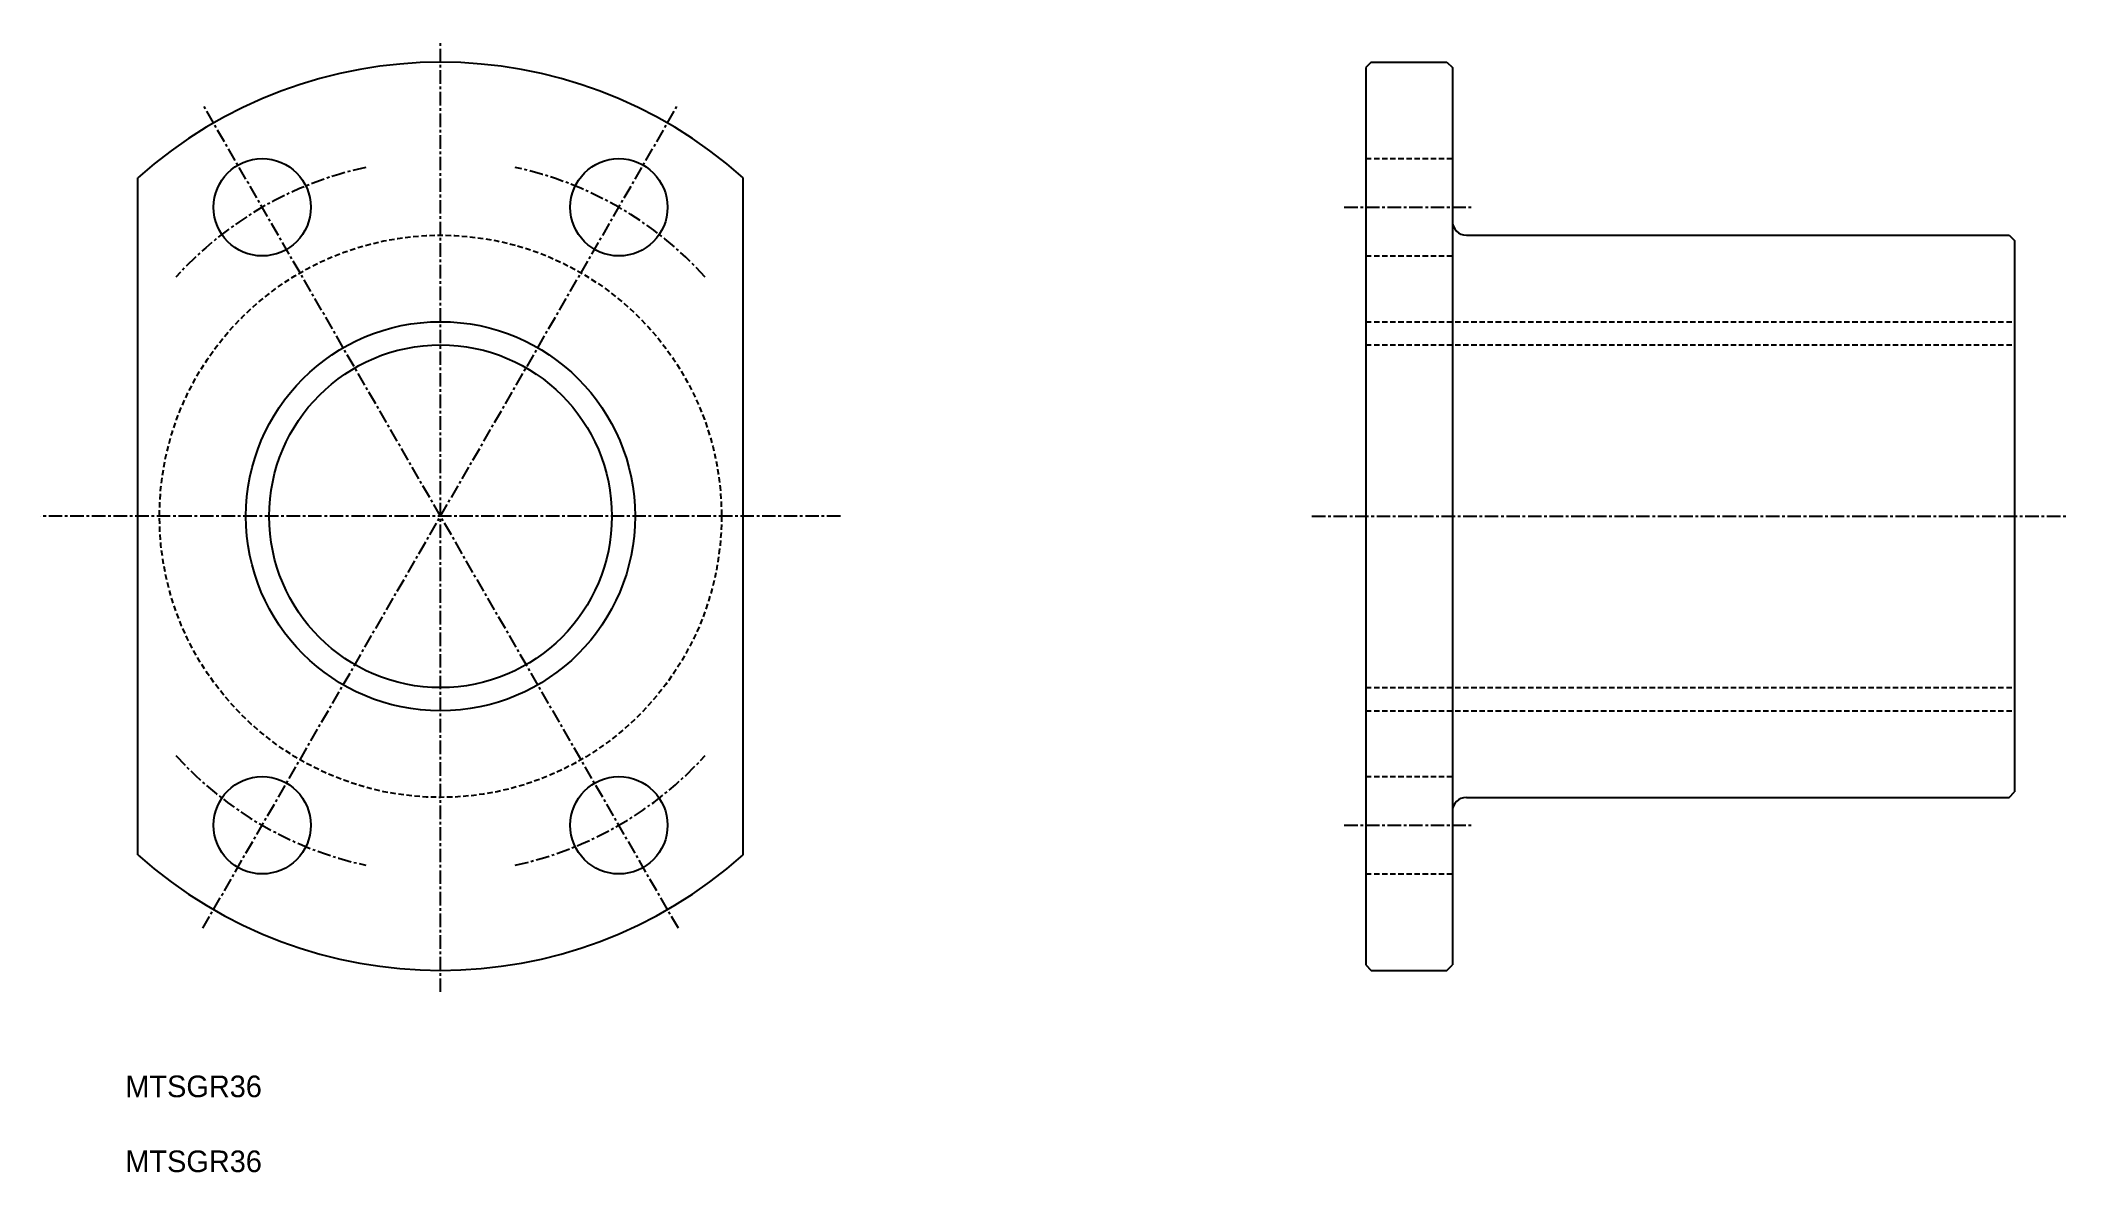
# Model space of a CAD drawing. Extents: x 80 to 267, y 22 to 127.
import ezdxf

# ---------------------------------------------------------------- set-up
doc = ezdxf.new("R2010")
doc.units = 0
doc.linetypes.add('CENTER', pattern=[2, 1.25, -0.25, 0.25, -0.25])
doc.linetypes.add('DASHED', pattern=[0.75, 0.5, -0.25])
doc.layers.get('0').update_dxf_attribs({"linetype": 'CONTINUOUS'})
doc.layers.add('CENTER', color=1, linetype='CENTER')

msp = doc.modelspace()

# ---------------------------------------------------------------- linework, layer by layer
at = {"color": 7, "linetype": 'CONTINUOUS'}
for p, q in [((202.82, 124.8), (202.32, 124.3)), ((202.32, 124.3), (202.32, 41.3)), ((202.82, 124.8), (209.82, 124.8)), ((209.82, 124.8), (210.32, 124.3)), ((210.32, 124.3), (210.32, 41.3)), ((88.71, 51.5), (88.71, 114.11)), ((144.71, 51.5), (144.71, 114.11)), ((211.62, 108.8), (261.82, 108.8)), ((261.82, 108.8), (262.32, 108.3)), ((262.32, 108.3), (262.32, 57.3)), ((202.32, 103.8), (202.32, 103.8)), ((211.62, 56.8), (261.82, 56.8)), ((261.82, 56.8), (262.32, 57.3)), ((202.32, 41.3), (202.82, 40.8)), ((209.82, 40.8), (210.32, 41.3)), ((202.82, 40.8), (209.82, 40.8))]:
    msp.add_line(p, q, dxfattribs=at)
at = {"color": 3, "linetype": 'DASHED'}
for p, q in [((202.32, 115.88), (210.32, 115.88)), ((202.32, 106.88), (210.32, 106.88)), ((202.32, 100.8), (262.32, 100.8)), ((202.32, 98.65), (262.32, 98.65)), ((202.32, 66.95), (262.32, 66.95)), ((202.32, 64.8), (262.32, 64.8)), ((202.32, 58.72), (210.32, 58.72)), ((202.32, 49.72), (210.32, 49.72))]:
    msp.add_line(p, q, dxfattribs=at)
at = {"color": 7, "linetype": 'CONTINUOUS'}
for centre, radius in [((100.21, 111.38), 4.5), ((133.21, 111.38), 4.5), ((116.71, 82.8), 15.85), ((100.21, 54.22), 4.5), ((133.21, 54.22), 4.5)]:
    msp.add_circle(centre, radius, dxfattribs=at)
at = {"color": 3, "linetype": 'DASHED'}
msp.add_circle((116.71, 82.8), 26, dxfattribs=at)
at = {"color": 3, "linetype": 'CONTINUOUS'}
msp.add_circle((116.71, 82.8), 18, dxfattribs=at)
at = {"color": 7, "linetype": 'CONTINUOUS'}
for centre, radius, start, end in [((116.71, 82.8), 42, 48.1897, 131.8103), ((211.62, 110.1), 1.3, 180, 270), ((211.62, 55.5), 1.3, 90, 180), ((116.71, 82.8), 42, 228.1897, 311.8103)]:
    msp.add_arc(centre, radius, start, end, dxfattribs=at)
at = {"layer": 'CENTER', "color": 1, "linetype": 'CENTER'}
for p, q in [((116.71, 38.8), (116.71, 126.8)), ((138.71, 44.7), (94.71, 120.91)), ((94.71, 44.7), (138.71, 120.91)), ((200.32, 111.38), (212.32, 111.38)), ((153.71, 82.8), (79.71, 82.8)), ((197.32, 82.8), (267.32, 82.8)), ((200.32, 54.22), (212.32, 54.22))]:
    msp.add_line(p, q, dxfattribs=at)
for start, end in [(102.0798, 137.9202), (42.0798, 77.9202), (222.0798, 257.9202), (282.0798, 317.9202)]:
    msp.add_arc((116.71, 82.8), 33, start, end, dxfattribs=at)

# ---------------------------------------------------------------- texts
at = {"color": 7, "linetype": 'CONTINUOUS'}
for p in [(87.55, 29.07), (87.55, 22.14)]:
    msp.add_text('MTSGR36', height=2, dxfattribs=at).set_placement(p)

doc.saveas('drawing.dxf')
